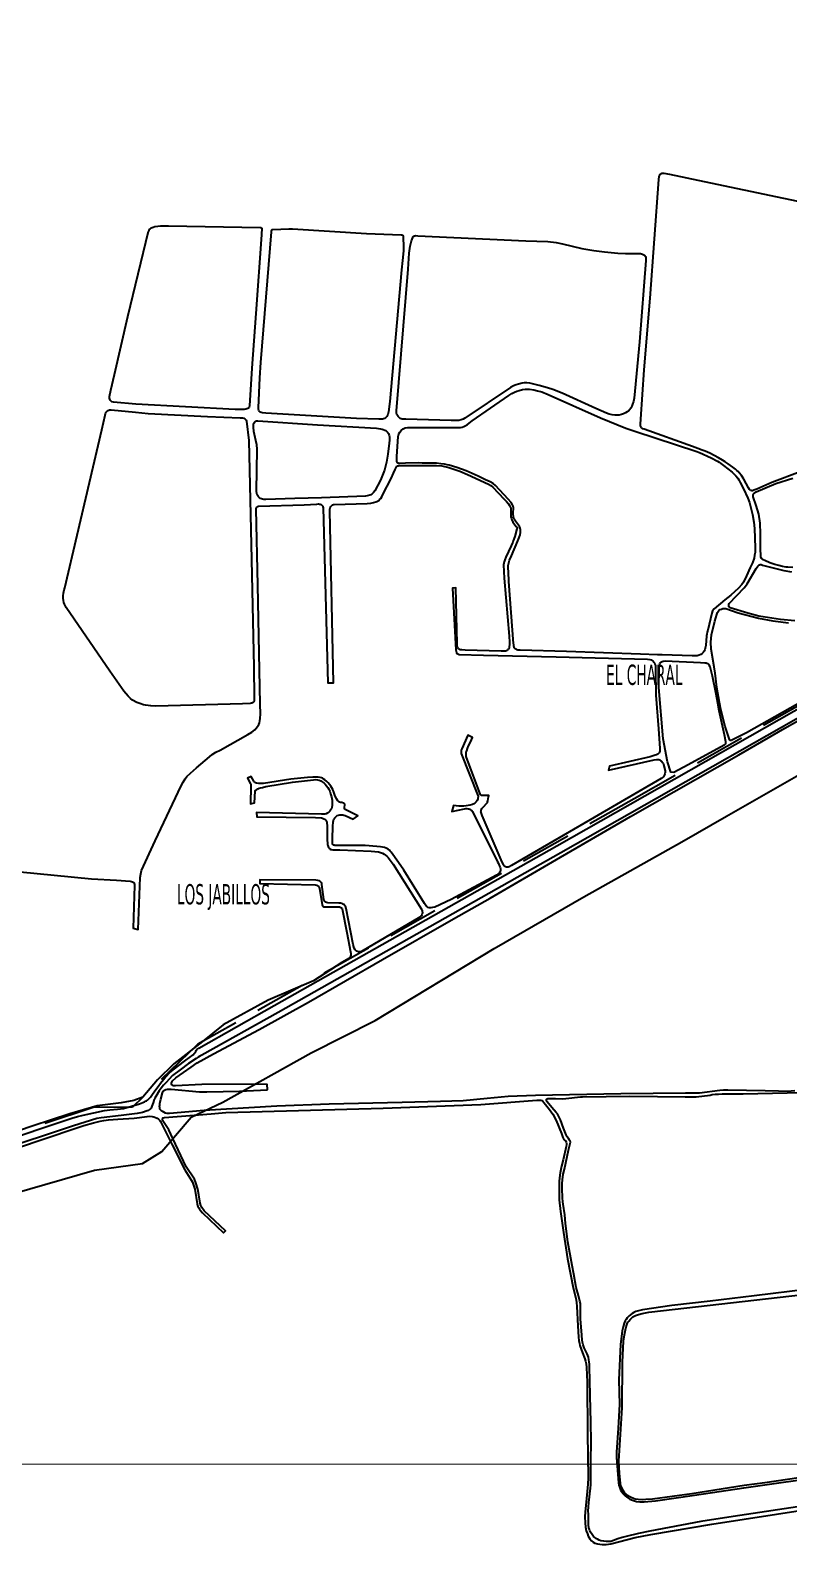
# Model space of a CAD drawing. Header units: metres. Extents: x 2 to 659295185, y -28 to 1124222152.
# Drawn here: x 657642 to 658389, y 1126739 to 1128241 of the extents above; entities that cross this region are included whole.
import ezdxf

# ---------------------------------------------------------------- set-up
doc = ezdxf.new("R2010")
doc.units = ezdxf.units.M
doc.header["$MEASUREMENT"] = 0
doc.linetypes.add('HIDDEN', pattern=[0.375, 0.25, -0.125])
for name, color, linetype in [('CERCA', 7, 'CONTINUOUS'), ('División Parroquial', 130, 'CONTINUOUS'), ('MANZANA', 30, 'CONTINUOUS')]:
    doc.layers.add(name, color=color, linetype=linetype)
doc.layers.add('Limite Municipio', color=1, linetype='HIDDEN', lineweight=30)
doc.styles.get("Standard").update_dxf_attribs({"font": 'tahoma.ttf'})

msp = doc.modelspace()

# ---------------------------------------------------------------- linework, layer by layer
at = {"layer": 'CERCA', "lineweight": 0}
msp.add_line((653807.4947, 1126830.69), (662151.2419, 1126827.7709), dxfattribs=at)
at = {"layer": 'División Parroquial', "color": 1, "flags": 128}
msp.add_lwpolyline([(657592.3486, 1127086.0256), (657705.2259, 1127118.5989), (657752.5488, 1127125.1776), (657771.7122, 1127137.1551), (657800.449, 1127171.0183), (657831.61, 1127185.6253), (657918.7933, 1127234.3854), (657981.6844, 1127266.0989), (658098.9238, 1127337.0945), (658187.3275, 1127387.9741), (658283.8286, 1127441.9831), (658327.6553, 1127467.3779), (658403.55, 1127510.8691)], dxfattribs=at)
at = {"layer": 'Limite Municipio', "color": 4, "linetype": 'HIDDEN', "lineweight": -3, "ltscale": 200}
msp.add_lwpolyline([(658407.7813, 1127581.3741), (658236.7543, 1127484.3038), (657806.8984, 1127242.743), (657742.5891, 1127180.7556), (657703.9573, 1127180.4457), (657311.8451, 1127050.5612), (657241.4314, 1127035.8251), (657073.0925, 1127008.8148), (656839.4894, 1127007.1559), (656468.4247, 1127024.7674), (656243.9162, 1127028.7874)], dxfattribs=at)
at = {"layer": 'MANZANA', "linetype": 'Continuous', "lineweight": -2}
for p, q in [((658261.1043, 1128094.4096), (658261.5331, 1128097.509)), ((658261.5331, 1128097.509), (658261.7474, 1128098.2789)), ((658261.7474, 1128098.2789), (658261.9618, 1128098.9487)), ((658261.9618, 1128098.9487), (658262.3989, 1128099.7186)), ((658262.3989, 1128099.7186), (658262.9431, 1128100.1685)), ((658262.9431, 1128100.1685), (658263.3801, 1128100.4984)), ((658263.3801, 1128100.4984), (658264.147, 1128100.7284)), ((658264.147, 1128100.7284), (658264.9139, 1128100.8383)), ((658264.9139, 1128100.8383), (658265.8951, 1128100.7384)), ((658265.8951, 1128100.7384), (658271.494, 1128099.6486)), ((658271.494, 1128099.6486), (658305.5988, 1128092.4001)), ((658252.4214, 1127977.6834), (658261.1043, 1128094.4096)), ((658305.5988, 1128092.4001), (658492.0291, 1128053.6379)), ((658246.4926, 1127906.9878), (658252.4214, 1127977.6834)), ((658243.318, 1127858.3077), (658246.4926, 1127906.9878)), ((658242.8974, 1127853.7686), (658243.318, 1127858.1977)), ((658243.318, 1127858.1977), (658243.318, 1127858.3077)), ((658242.9057, 1127852.7788), (658242.8974, 1127853.7686)), ((658243.0129, 1127851.779), (658242.9057, 1127852.7788)), ((658243.2355, 1127851.1192), (658243.0129, 1127851.779)), ((658243.6808, 1127850.4593), (658243.2355, 1127851.1192)), ((658243.9034, 1127850.1294), (658243.6808, 1127850.4593)), ((658244.4477, 1127849.5795), (658243.9034, 1127850.1294)), ((658245.33, 1127849.0296), (658244.4477, 1127849.5795)), ((658246.6493, 1127848.4797), (658245.33, 1127849.0296)), ((658294.2773, 1127831.4432), (658246.6493, 1127848.4797)), ((658299.6536, 1127829.5836), (658294.2773, 1127831.4432)), ((658303.8177, 1127827.9439), (658299.6536, 1127829.5836)), ((658306.5636, 1127826.9541), (658303.8177, 1127827.9439)), ((658308.9796, 1127825.9743), (658306.5636, 1127826.9541)), ((658311.173, 1127824.9845), (658308.9796, 1127825.9743)), ((658315.5681, 1127822.685), (658311.173, 1127824.9845)), ((658319.8477, 1127820.2754), (658315.5681, 1127822.685)), ((658323.9129, 1127818.0759), (658319.8477, 1127820.2754)), ((658326.5515, 1127816.4262), (658323.9129, 1127818.0759)), ((658329.52, 1127814.3467), (658326.5515, 1127816.4262)), ((658333.9151, 1127811.1573), (658329.52, 1127814.3467)), ((658336.5537, 1127809.1777), (658333.9151, 1127811.1573)), ((658337.8731, 1127807.9679), (658336.5537, 1127809.1777)), ((658339.0852, 1127806.7582), (658337.8731, 1127807.9679)), ((658340.1902, 1127805.4285), (658339.0852, 1127806.7582)), ((658342.499, 1127803.009), (658340.1902, 1127805.4285)), ((658344.8161, 1127799.4797), (658342.499, 1127803.009)), ((658349.3431, 1127790.8714), (658344.8161, 1127799.4797)), ((658372.4397, 1127796.0604), (658357.6796, 1127789.4717)), ((658400.2199, 1127806.4783), (658372.4397, 1127796.0604)), ((658350.448, 1127789.1118), (658349.3431, 1127790.8714)), ((658351.0005, 1127788.5619), (658350.448, 1127789.1118)), ((658351.3303, 1127788.232), (658351.0005, 1127788.5619)), ((658351.99, 1127788.012), (658351.3303, 1127788.232)), ((658352.5342, 1127787.902), (658351.99, 1127788.012)), ((658353.1939, 1127787.902), (658352.5342, 1127787.902)), ((658354.7276, 1127788.3519), (658353.1939, 1127787.902)), ((658357.6796, 1127789.4717), (658354.7276, 1127788.3519))]:
    msp.add_line(p, q, dxfattribs=at)
at = {"layer": 'MANZANA', "lineweight": -2}
for p, q in [((657748.221, 1128001.6485), (657758.553, 1128043.5)), ((657758.553, 1128043.5), (657758.9901, 1128044.4998)), ((657758.9901, 1128044.4998), (657759.3117, 1128045.1697)), ((657759.3117, 1128045.1697), (657759.8559, 1128045.8295)), ((657759.8559, 1128045.8295), (657760.5156, 1128046.3894)), ((657760.5156, 1128046.3894), (657761.167, 1128046.8293)), ((657761.167, 1128046.8293), (657762.1482, 1128047.3892)), ((657762.1482, 1128047.3892), (657763.0223, 1128047.7291)), ((657763.0223, 1128047.7291), (657764.556, 1128048.0691)), ((657764.556, 1128048.0691), (657767.5163, 1128048.519)), ((657767.5163, 1128048.519), (657770.1385, 1128048.8589)), ((657770.1385, 1128048.8589), (657772.4473, 1128048.8689)), ((657772.4473, 1128048.8689), (657778.0297, 1128048.7889)), ((657778.0297, 1128048.7889), (657868.5361, 1128047.3092)), ((657869.773, 1128040.0207), (657864.1988, 1127962.6865)), ((657868.5361, 1128047.3092), (657868.9731, 1128047.3092)), ((657868.9731, 1128047.3092), (657869.303, 1128047.1993)), ((657869.303, 1128047.1993), (657869.5256, 1128047.0893)), ((657869.5256, 1128047.0893), (657869.6328, 1128046.9793)), ((657869.6328, 1128046.9793), (657869.8555, 1128046.8793)), ((657870.1853, 1128045.7695), (657869.773, 1128041.0105)), ((657869.773, 1128041.0105), (657869.773, 1128040.0207)), ((657869.8555, 1128046.8793), (657869.9626, 1128046.5394)), ((657869.9626, 1128046.5394), (657870.0781, 1128046.3194)), ((657870.0781, 1128046.3194), (657870.1853, 1128045.7695)), ((657738.2188, 1127959.4671), (657748.221, 1128001.6485)), ((657725.1079, 1127902.4487), (657738.2188, 1127959.4671)), ((657864.1988, 1127962.6865), (657860.1666, 1127908.8074)), ((657721.3396, 1127887.0618), (657725.1079, 1127902.4487)), ((657860.1666, 1127908.8074), (657858.0309, 1127871.415)), ((657860.1666, 1127908.8074), (657860.1666, 1127908.8074)), ((657720.1604, 1127880.6432), (657721.3396, 1127887.0618)), ((657720.1686, 1127879.0935), (657720.1604, 1127880.6432)), ((657720.3913, 1127877.9837), (657720.1686, 1127879.0935)), ((657720.8366, 1127876.9939), (657720.3913, 1127877.9837)), ((657721.6117, 1127876.1141), (657720.8366, 1127876.9939)), ((657722.4857, 1127875.5642), (657721.6117, 1127876.1141)), ((657723.9123, 1127875.2343), (657722.4857, 1127875.5642)), ((657746.0523, 1127873.1247), (657723.9123, 1127875.2343)), ((657843.8068, 1127867.9157), (657746.0523, 1127873.1247)), ((657856.8435, 1127869.1955), (657856.1838, 1127868.8556)), ((657857.2723, 1127869.7454), (657856.8435, 1127869.1955)), ((657857.7093, 1127870.3053), (657857.2723, 1127869.7454)), ((657858.0309, 1127871.415), (657857.7093, 1127870.3053)), ((657852.5722, 1127867.9557), (657843.8068, 1127867.9157)), ((657854.4357, 1127868.1857), (657852.5722, 1127867.9557)), ((657855.417, 1127868.5256), (657854.4357, 1127868.1857)), ((657856.1838, 1127868.8556), (657855.417, 1127868.5256)), ((658160.6122, 1127438.1032), (658432.1891, 1127592.4918)), ((658436.1635, 1127585.6532), (658164.4712, 1127431.1546)), ((658385.2455, 1127553.9097), (658456.3906, 1127594.8113)), ((658340.0005, 1127527.9349), (658385.2455, 1127553.9097)), ((658233.2333, 1127466.9574), (658340.0005, 1127527.9349)), ((658160.3401, 1127424.606), (658233.2333, 1127466.9574)), ((657882.1418, 1127280.8053), (658160.4967, 1127437.9933)), ((658160.4967, 1127437.9933), (658160.6122, 1127438.1032)), ((658164.4712, 1127431.1546), (657886.1163, 1127273.8567)), ((658094.9917, 1127386.4937), (658160.3401, 1127424.606)), ((658058.8172, 1127366.0879), (658094.9917, 1127386.4937)), ((657989.0904, 1127326.186), (658058.8172, 1127366.0879)), ((657916.0899, 1127284.1646), (657989.0904, 1127326.186)), ((657867.3405, 1127257.1801), (657916.0899, 1127284.1646)), ((657808.0446, 1127238.8838), (657882.1418, 1127280.8053)), ((657886.1163, 1127273.8567), (657810.9224, 1127231.8252)), ((657822.6397, 1127233.3149), (657867.3405, 1127257.1801)), ((657806.1893, 1127237.4441), (657807.0551, 1127238.2239)), ((657807.0551, 1127238.2239), (657808.0446, 1127238.8838)), ((657786.9765, 1127220.6575), (657795.2718, 1127226.9962)), ((657797.8115, 1127223.7969), (657789.5079, 1127217.5681)), ((657795.2718, 1127226.9962), (657795.3872, 1127226.9962)), ((657795.3872, 1127226.9962), (657802.4869, 1127232.3351)), ((657795.3872, 1127226.9962), (657795.3872, 1127226.9962)), ((657805.241, 1127228.6959), (657797.8115, 1127223.7969)), ((657800.343, 1127220.2676), (657806.4614, 1127224.3867)), ((657802.4869, 1127232.3351), (657803.4682, 1127233.4449)), ((657803.4682, 1127233.4449), (657804.1196, 1127234.1148)), ((657804.1196, 1127234.1148), (657804.9854, 1127235.6644)), ((657804.9854, 1127235.6644), (657805.4224, 1127236.5543)), ((657807.3107, 1127230.0356), (657805.241, 1127228.6959)), ((657805.4224, 1127236.5543), (657806.1893, 1127237.4441)), ((657806.4614, 1127224.3867), (657822.6397, 1127233.3149)), ((657809.0671, 1127230.9254), (657807.3107, 1127230.0356)), ((657810.9224, 1127231.8252), (657809.0671, 1127230.9254)), ((657773.1152, 1127207.9801), (657775.6219, 1127210.8695)), ((657775.6219, 1127210.8695), (657775.7374, 1127210.9795)), ((657775.7374, 1127210.9795), (657779.4398, 1127214.8687)), ((657775.7374, 1127210.9795), (657775.7374, 1127210.9795)), ((657778.8131, 1127208.34), (657775.7621, 1127205.1207)), ((657782.1939, 1127212.0093), (657778.8131, 1127208.34)), ((657779.4398, 1127214.8687), (657786.9765, 1127220.6575)), ((657789.5079, 1127217.5681), (657782.1939, 1127212.0093)), ((657782.2186, 1127206.5904), (657785.4922, 1127209.4798)), ((657785.4922, 1127209.4798), (657800.343, 1127220.2676)), ((657760.4908, 1127190.5636), (657762.5523, 1127193.453)), ((657762.5523, 1127193.453), (657765.7104, 1127198.1121)), ((657765.7104, 1127198.1121), (657768.0028, 1127201.2115)), ((657769.116, 1127196.6824), (657765.7434, 1127191.1435)), ((657768.0028, 1127201.2115), (657770.3941, 1127204.4308)), ((657771.0785, 1127199.3518), (657769.116, 1127196.6824)), ((657770.3941, 1127204.4308), (657773.1152, 1127207.9801)), ((657770.5755, 1127188.504), (657772.4061, 1127194.9327)), ((657773.2554, 1127202.2312), (657771.0785, 1127199.3518)), ((657772.4061, 1127194.9327), (657772.9503, 1127196.3724)), ((657772.9503, 1127196.3724), (657773.6017, 1127197.1523)), ((657775.7621, 1127205.1207), (657773.2554, 1127202.2312)), ((657773.6017, 1127197.1523), (657774.2614, 1127197.5922)), ((657774.2614, 1127197.5922), (657775.6797, 1127198.2621)), ((657775.6797, 1127198.2621), (657777.3288, 1127198.382)), ((657777.3288, 1127198.382), (657780.9405, 1127198.512)), ((657780.9405, 1127198.512), (657808.6713, 1127195.7526)), ((657781.1302, 1127204.3708), (657781.46, 1127205.4806)), ((657781.1384, 1127203.7109), (657781.1302, 1127204.3708)), ((657781.4682, 1127202.6012), (657781.1384, 1127203.7109)), ((657781.46, 1127205.4806), (657782.2186, 1127206.5904)), ((657782.1279, 1127202.0513), (657781.4682, 1127202.6012)), ((657783.0102, 1127201.7213), (657782.1279, 1127202.0513)), ((657785.0882, 1127201.7313), (657783.0102, 1127201.7213)), ((657811.0461, 1127203.1811), (657785.0882, 1127201.7313)), ((657808.6713, 1127195.7526), (657815.7957, 1127195.6726)), ((657875.3637, 1127203.351), (657811.0461, 1127203.1811)), ((657815.7957, 1127195.6726), (657848.1112, 1127196.3724)), ((657848.1112, 1127196.3724), (657875.6111, 1127197.8221)), ((657875.6111, 1127197.8221), (657875.3637, 1127203.351)), ((658223.8248, 1127193.733), (658139.4616, 1127192.1433)), ((658287.2601, 1127194.3528), (658223.8248, 1127193.733)), ((658295.6956, 1127194.5028), (658287.2601, 1127194.3528)), ((658301.1708, 1127194.6328), (658295.6956, 1127194.5028)), ((658321.3237, 1127197.2623), (658301.1708, 1127194.6328)), ((658324.7127, 1127197.5022), (658321.3237, 1127197.2623)), ((658328.9841, 1127197.5222), (658324.7127, 1127197.5022)), ((658365.8018, 1127196.6924), (658328.9841, 1127197.5222)), ((658378.9539, 1127196.5324), (658365.8018, 1127196.6924)), ((658387.8264, 1127196.2325), (658378.9539, 1127196.5324)), ((658395.058, 1127196.7124), (658387.8264, 1127196.2325)), ((657720.2264, 1127177.9962), (657727.7796, 1127178.806)), ((657727.7796, 1127178.806), (657733.6918, 1127179.4959)), ((657733.6918, 1127179.4959), (657738.2848, 1127180.7356)), ((657738.2848, 1127180.7356), (657741.682, 1127181.6354)), ((657741.682, 1127181.6354), (657749.5568, 1127184.1049)), ((657749.5568, 1127184.1049), (657754.4796, 1127186.0045)), ((657754.4796, 1127186.0045), (657755.5763, 1127186.5644)), ((657755.5763, 1127186.5644), (657756.4504, 1127187.0043)), ((657756.4504, 1127187.0043), (657757.3244, 1127187.6742)), ((657757.3244, 1127187.6742), (657758.083, 1127188.2341)), ((657758.083, 1127188.2341), (657758.9571, 1127189.1239)), ((657759.559, 1127178.2861), (657758.3551, 1127177.5063)), ((657758.9571, 1127189.1239), (657759.8312, 1127189.8938)), ((657760.3177, 1127178.946), (657759.559, 1127178.2861)), ((657759.8312, 1127189.8938), (657760.4908, 1127190.5636)), ((657760.9773, 1127179.7258), (657760.3177, 1127178.946)), ((657761.5133, 1127180.7256), (657760.9773, 1127179.7258)), ((657761.8431, 1127181.7254), (657761.5133, 1127180.7256)), ((657762.9233, 1127184.8248), (657761.8431, 1127181.7254)), ((657763.7892, 1127187.1543), (657762.9233, 1127184.8248)), ((657764.2179, 1127188.3741), (657763.7892, 1127187.1543)), ((657764.7622, 1127189.4738), (657764.2179, 1127188.3741)), ((657765.7434, 1127191.1435), (657764.7622, 1127189.4738)), ((657769.4046, 1127181.4255), (657769.5035, 1127182.4153)), ((657769.52, 1127180.0958), (657769.4046, 1127181.4255)), ((657769.5035, 1127182.4153), (657769.7179, 1127184.4149)), ((657769.7427, 1127178.776), (657769.52, 1127180.0958)), ((657769.7179, 1127184.4149), (657770.5755, 1127188.504)), ((657770.4023, 1127177.9962), (657769.7427, 1127178.776)), ((657884.9948, 1127181.6054), (657813.1405, 1127177.3063)), ((657936.4819, 1127183.715), (657884.9948, 1127181.6054)), ((658008.3444, 1127185.2547), (657936.4819, 1127183.715)), ((658046.1434, 1127186.1945), (658008.3444, 1127185.2547)), ((658068.267, 1127187.0643), (658046.1434, 1127186.1945)), ((658091.9243, 1127189.2739), (658068.267, 1127187.0643)), ((658112.7368, 1127191.1335), (658091.9243, 1127189.2739)), ((658139.4616, 1127192.1433), (658112.7368, 1127191.1335)), ((657650.516, 1127159), (657682.8974, 1127169.7579)), ((657682.8974, 1127169.7579), (657688.5871, 1127171.6675)), ((657707.4453, 1127169.5379), (657684.4641, 1127162.4693)), ((657688.5871, 1127171.6675), (657693.9469, 1127172.9072)), ((657693.9469, 1127172.9072), (657714.9655, 1127177.4263)), ((657711.931, 1127170.3277), (657707.4453, 1127169.5379)), ((657731.6386, 1127172.5173), (657711.931, 1127170.3277)), ((657714.9655, 1127177.4263), (657720.2264, 1127177.9962)), ((657747.2975, 1127174.5769), (657731.6386, 1127172.5173)), ((657752.4429, 1127175.4867), (657747.2975, 1127174.5769)), ((657757.0441, 1127176.9464), (657752.4429, 1127175.4867)), ((657758.3551, 1127177.5063), (657757.0441, 1127176.9464)), ((657771.062, 1127177.3363), (657770.4023, 1127177.9962)), ((657771.9443, 1127176.6764), (657771.062, 1127177.3363)), ((657773.7007, 1127175.6966), (657771.9443, 1127176.6764)), ((657775.2344, 1127174.9268), (657773.7007, 1127175.6966)), ((657776.8836, 1127174.5969), (657775.2344, 1127174.9268)), ((657779.1841, 1127174.6069), (657776.8836, 1127174.5969)), ((657813.1405, 1127177.3063), (657779.1841, 1127174.6069)), ((657483.5706, 1127102.4016), (657650.516, 1127159)), ((657684.4641, 1127162.4693), (657594.3206, 1127132.2055))]:
    msp.add_line(p, q, dxfattribs=at)
for points in [[(657896.5885, 1128045.8895), (657900.3156, 1128046.0195), (657973.1924, 1128041.3604), (658007.3796, 1128040.0807), (658008.0393, 1128039.9707), (658008.3691, 1128039.8607), (658008.699, 1128039.7508), (658008.9216, 1128039.5308), (658009.0288, 1128039.2009), (658009.2514, 1128038.761), (658009.2514, 1128038.3211), (658009.6308, 1128027.4833), (658009.5401, 1128024.1639), (658008.5918, 1128014.7559), (658007.6518, 1128005.4578), (657996.1735, 1127875.7841), (657994.6893, 1127865.6062), (657994.1451, 1127863.1667), (657993.6091, 1127861.727), (657993.1721, 1127860.9572), (657992.5206, 1127860.2873), (657991.7538, 1127859.6174), (657990.8797, 1127859.0576), (657989.783, 1127858.6176), (657989.0161, 1127858.4977), (657985.4045, 1127858.3777), (657963.1572, 1127859.1575), (657874.168, 1127864.4065), (657870.7707, 1127864.8264), (657869.3442, 1127865.0463), (657868.4701, 1127865.3763), (657868.0331, 1127865.7062), (657867.4806, 1127866.476), (657867.1508, 1127867.1359), (657866.9282, 1127868.1357), (657866.6973, 1127869.4554), (657867.9919, 1127899.1094), (657869.237, 1127914.1563), (657879.5113, 1128042.9401), (657879.7257, 1128044.0399), (657879.9401, 1128044.4898), (657880.0473, 1128044.8197), (657880.3771, 1128045.1497), (657880.707, 1128045.2596), (657881.0368, 1128045.3796), (657896.5885, 1128045.8895)], [(658241.6029, 1128021.6545), (658242.9139, 1128021.6645), (658244.0106, 1128021.4445), (658245.1073, 1128021.0046), (658246.204, 1128020.4647), (658246.8637, 1128020.0248), (658247.4162, 1128019.5849), (658247.8614, 1128018.805), (658248.1913, 1128017.9252), (658248.3067, 1128017.0454), (658248.315, 1128015.6057), (658248.2078, 1128014.8258), (658242.2048, 1127934.6222), (658236.7625, 1127879.1835), (658236.0039, 1127875.9741), (658235.2536, 1127873.3146), (658234.4949, 1127871.2051), (658233.5137, 1127869.3255), (658232.5324, 1127867.8858), (658231.2296, 1127866.436), (658230.0257, 1127865.5462), (658228.1704, 1127864.5464), (658226.3068, 1127863.6566), (658224.2289, 1127862.9768), (658221.9365, 1127862.4169), (658220.6172, 1127862.2969), (658217.8796, 1127862.2869), (658215.1419, 1127862.6068), (658212.1817, 1127863.3667), (658209.6502, 1127864.2365), (658198.8976, 1127869.0555), (658165.9637, 1127883.9525), (658156.8521, 1127887.5617), (658151.3603, 1127889.4214), (658143.2464, 1127891.7009), (658138.0928, 1127892.9007), (658134.0358, 1127893.7605), (658131.1828, 1127894.0804), (658128.4451, 1127894.0704), (658126.4744, 1127893.8405), (658122.9699, 1127893.0506), (658120.4549, 1127892.2708), (658117.8327, 1127891.151), (658115.0951, 1127889.4814), (658070.0893, 1127859.4175), (658068.234, 1127858.4077), (658066.2632, 1127857.7378), (658063.9626, 1127857.2879), (658061.6703, 1127857.058), (658056.4094, 1127857.028), (658012.0303, 1127858.3777), (658009.7297, 1127858.4777), (658008.3032, 1127858.5876), (658007.2065, 1127858.8076), (658006.3242, 1127859.2375), (658005.3347, 1127860.0074), (658004.238, 1127860.9972), (658003.5783, 1127861.887), (658003.0258, 1127862.9868), (658002.6878, 1127864.3165), (658002.5723, 1127866.636), (658014.3309, 1128006.1576), (658015.2462, 1128021.9744), (658016.2027, 1128028.833), (658017.5962, 1128034.0419), (658018.6847, 1128037.2513), (658018.8991, 1128037.9211), (658019.2207, 1128038.2511), (658019.6577, 1128038.691), (658020.0947, 1128038.9209), (658020.7544, 1128039.1409), (658021.4141, 1128039.2509), (658023.7147, 1128039.1509), (658130.2262, 1128033.9919), (658151.8139, 1128033.532), (658159.8206, 1128032.4623), (658166.2853, 1128031.1625), (658185.3744, 1128026.4935), (658197.2155, 1128024.5539), (658207.7372, 1128023.1641), (658220.5595, 1128022.0044), (658228.2363, 1128021.5945), (658236.8862, 1128021.7444)], [(658351.0664, 1127773.7349), (658353.4083, 1127764.6768), (658354.6451, 1127757.0583), (658355.3295, 1127750.7496), (658356.0717, 1127731.6235), (658355.9892, 1127727.1944), (658355.4532, 1127724.315), (658354.9172, 1127721.4456), (658353.2928, 1127717.0065), (658351.1242, 1127712.4674), (658347.5455, 1127704.0391), (658344.3955, 1127697.8404), (658342.8701, 1127695.6208), (658339.5965, 1127692.0615), (658331.9608, 1127685.063), (658326.1722, 1127680.5039), (658315.4774, 1127671.4957), (658313.9519, 1127669.6061), (658313.3005, 1127667.1766), (658309.2188, 1127650.45), (658308.6745, 1127648.5704), (658308.353, 1127646.6908), (658308.1468, 1127644.9211), (658307.3057, 1127635.623), (658306.8852, 1127632.9636), (658306.2338, 1127631.3039), (658305.5824, 1127629.9742), (658304.7083, 1127628.6445), (658303.6198, 1127627.5347), (658302.5314, 1127626.7548), (658300.7833, 1127625.865), (658298.9197, 1127625.4151), (658293.8815, 1127625.2751), (658264.2954, 1127626.2549), (658259.9086, 1127626.4549), (658243.0376, 1127626.9348), (658170.0537, 1127629.4843), (658124.3634, 1127630.824), (658123.2667, 1127630.934), (658122.2772, 1127631.034), (658121.2877, 1127631.2539), (658120.8507, 1127631.4739), (658120.2982, 1127631.8038), (658119.5314, 1127632.2437), (658119.0943, 1127632.7936), (658118.7645, 1127633.3435), (658118.5419, 1127634.1133), (658118.3192, 1127634.6732), (658118.2038, 1127635.993), (658117.9729, 1127637.5426), (658113.3223, 1127698.4602), (658113.0584, 1127707.9783), (658112.8275, 1127711.5076), (658112.811, 1127714.387), (658112.9182, 1127715.7167), (658113.347, 1127717.0465), (658114.1056, 1127719.486), (658115.8372, 1127723.9151), (658122.236, 1127738.6521), (658123.5389, 1127741.8614), (658124.4047, 1127744.4109), (658124.9406, 1127746.7404), (658124.9324, 1127747.9502), (658124.9242, 1127749.4999), (658124.5943, 1127751.0495), (658124.149, 1127752.0393), (658123.7038, 1127752.8192), (658119.9602, 1127757.9981), (658118.6326, 1127760.0877), (658118.1873, 1127761.0875), (658117.9647, 1127761.9673), (658117.8575, 1127762.8571), (658117.6266, 1127764.1769), (658117.7338, 1127765.7265), (658117.8162, 1127771.2554), (658117.4864, 1127772.5852), (658116.8185, 1127774.1248), (658115.4909, 1127776.3344), (658112.6296, 1127779.6437), (658100.0794, 1127793.191), (658097.7706, 1127795.1706), (658094.9175, 1127796.7002), (658090.5225, 1127798.7898), (658083.2744, 1127802.1791), (658071.4169, 1127807.4381), (658062.0908, 1127810.7174), (658054.7438, 1127813.0069), (658052.6576, 1127813.5468), (658049.92, 1127814.0867), (658046.5144, 1127814.5166), (658042.1359, 1127814.9365), (658037.7491, 1127815.1465), (658028.1097, 1127815.2065), (658023.9455, 1127815.2965), (658011.4531, 1127815.0265), (658005.648, 1127814.7766), (658004.8812, 1127814.8865), (658004.4441, 1127814.9965), (658004.1143, 1127815.1065), (658003.6773, 1127815.5464), (658003.3392, 1127815.9863), (658003.1248, 1127816.4262), (658002.9021, 1127817.0861), (658002.8939, 1127817.8659), (658002.9929, 1127821.5152), (658004.4359, 1127841.2012), (658004.9719, 1127843.8606), (658005.9531, 1127845.7503), (658007.256, 1127847.4099), (658009.3339, 1127848.9696), (658011.4119, 1127849.8594), (658013.8196, 1127850.2094), (658059.7243, 1127850.0794), (658063.5586, 1127850.0994), (658065.8592, 1127850.2193), (658067.3929, 1127850.6693), (658068.9266, 1127851.2291), (658070.4521, 1127852.009), (658072.6373, 1127853.3387), (658077.3374, 1127856.678), (658113.38, 1127881.613), (658116.332, 1127883.6225), (658118.847, 1127885.0723), (658121.3619, 1127886.0821), (658123.6543, 1127886.7519), (658126.8289, 1127887.5418), (658129.6738, 1127887.9917), (658133.6235, 1127887.9017), (658138.1175, 1127887.3718), (658141.622, 1127886.502), (658145.7944, 1127885.4122), (658152.1602, 1127882.7827), (658203.7544, 1127859.6774), (658228.5662, 1127849.6195), (658238.3292, 1127846.3401), (658297.6911, 1127826.8041), (658300.9812, 1127825.4944), (658312.6243, 1127820.2355), (658318.7675, 1127817.0561), (658320.5321, 1127815.9663), (658322.0658, 1127814.8665), (658324.7045, 1127812.8869), (658333.173, 1127806.1783), (658337.0238, 1127802.649), (658339.0028, 1127800.3395), (658339.8851, 1127798.7898), (658341.2127, 1127796.1504), (658344.4203, 1127789.8516), (658348.7329, 1127780.6935), (658350.3985, 1127776.5044)], [(657855.0294, 1127856.5781), (657857.3135, 1127837.342), (657859.8038, 1127720.3358), (657862.36, 1127614.2874), (657862.4919, 1127584.4235), (657862.5002, 1127581.4341), (657862.4012, 1127580.7742), (657862.2858, 1127580.3343), (657862.0714, 1127579.8844), (657861.7415, 1127579.5544), (657861.42, 1127579.2245), (657860.9829, 1127578.9946), (657860.6531, 1127578.7746), (657860.1089, 1127578.6646), (657859.342, 1127578.5446), (657858.7895, 1127578.4347), (657851.0137, 1127578.0647), (657765.5703, 1127575.5853), (657760.631, 1127576.0052), (657755.4773, 1127576.755), (657753.5066, 1127577.1949), (657749.9939, 1127578.3947), (657746.9264, 1127579.4845), (657742.6386, 1127581.784), (657740.775, 1127583.2137), (657738.3507, 1127585.6432), (657734.1618, 1127590.6022), (657720.2758, 1127610.1082), (657677.2655, 1127673.0754), (657675.8225, 1127676.0548), (657675.1628, 1127677.8244), (657674.8247, 1127679.6941), (657674.4867, 1127682.1336), (657674.4702, 1127684.3431), (657674.7918, 1127687.1125), (657675.4349, 1127690.2119), (657675.9709, 1127692.3115), (657712.533, 1127847.9798), (657715.6417, 1127862.4769), (657716.1859, 1127864.1465), (657716.8373, 1127865.3663), (657717.7114, 1127866.2461), (657718.7998, 1127866.916), (657720.1109, 1127867.4758), (657721.5375, 1127867.5958), (657745.6483, 1127865.2663), (657758.2562, 1127864.1065), (657816.5543, 1127861.1571), (657848.7708, 1127859.7574), (657850.0902, 1127859.7574), (657851.1869, 1127859.6574), (657852.3908, 1127859.3275), (657853.3803, 1127858.7776), (657854.0399, 1127858.2277), (657854.6996, 1127857.4579)], [(657994.211, 1127824.1247), (657992.8257, 1127816.1563), (657990.888, 1127808.1879), (657986.8805, 1127798.3199), (657981.2238, 1127787.7921), (657980.1354, 1127786.2424), (657979.1541, 1127785.2426), (657978.2883, 1127784.4627), (657977.5214, 1127784.0128), (657976.4247, 1127783.5729), (657975.2209, 1127783.123), (657973.8026, 1127782.8931), (657972.2688, 1127782.6631), (657928.8875, 1127780.8135), (657902.4843, 1127780.3636), (657873.8959, 1127779.4638), (657872.1396, 1127779.4538), (657870.713, 1127779.6637), (657869.6163, 1127779.9936), (657868.7423, 1127780.3236), (657867.6373, 1127780.9834), (657866.7633, 1127781.8633), (657865.9882, 1127782.963), (657865.5429, 1127783.8529), (657865.213, 1127785.0626), (657864.9822, 1127787.4921), (657865.4522, 1127828.9737), (657865.1058, 1127833.0628), (657864.2153, 1127837.372), (657862.3105, 1127846.2102), (657861.8487, 1127850.6393), (657861.8487, 1127852.179), (657861.9477, 1127853.5087), (657862.3847, 1127854.7284), (657863.1433, 1127855.8382), (657863.9102, 1127856.5081), (657864.7843, 1127856.838), (657865.9882, 1127856.848), (657924.8387, 1127852.7988), (657983.1451, 1127849.5195), (657986.8722, 1127848.9796), (657988.6286, 1127848.6597), (657989.7253, 1127848.3297), (657991.259, 1127847.6699), (657992.2485, 1127847.12), (657993.238, 1127846.3501), (657993.8977, 1127845.4703), (657994.6728, 1127844.2606), (657995.3407, 1127842.271), (657995.6705, 1127840.9412), (657995.6788, 1127839.1716), (657995.687, 1127837.7419), (657995.4809, 1127834.7525)], [(658325.3889, 1127537.273), (658290.0884, 1127517.867), (658275.988, 1127510.3985), (658272.8051, 1127510.7085), (658269.6964, 1127520.9864), (658265.4251, 1127543.6418), (658261.1455, 1127594.1615), (658261.2857, 1127612.8577), (658261.3846, 1127614.6273), (658261.7062, 1127615.957), (658262.0361, 1127617.2868), (658262.4648, 1127618.2766), (658263.0091, 1127619.0564), (658264.213, 1127619.8362), (658265.4168, 1127620.1762), (658267.2804, 1127620.2962), (658302.1273, 1127618.7865), (658306.5141, 1127618.3665), (658307.718, 1127618.2566), (658309.0291, 1127617.7167), (658309.9114, 1127617.0568), (658310.4639, 1127616.5069), (658311.239, 1127614.9572), (658313.688, 1127605.4592), (658317.1678, 1127588.0027), (658318.8499, 1127578.9346), (658320.3094, 1127571.3161), (658325.3394, 1127547.8909), (658326.7989, 1127540.8123), (658326.9061, 1127540.1525), (658326.9144, 1127539.4926), (658326.7, 1127538.8227), (658326.4773, 1127538.2728), (658326.1557, 1127537.8229)]]:
    msp.add_lwpolyline(points, close=True, dxfattribs=at)
for points in [[(657611.8018, 1127414.528), (657702.2257, 1127405.5299), (657726.889, 1127404.2001), (657740.4782, 1127403.3803), (657741.5749, 1127403.1603), (657742.7787, 1127402.8404), (657743.4384, 1127402.4005), (657743.8754, 1127402.0706), (657744.2053, 1127401.5207), (657744.4279, 1127400.9608), (657744.5434, 1127400.191), (657744.5516, 1127399.0812), (657744.0898, 1127378.1754), (657743.3147, 1127357.1597), (657748.3529, 1127355.86), (657750.3237, 1127406.9596), (657750.8514, 1127410.6188), (657751.4946, 1127413.8282), (657765.1745, 1127442.9722), (657790.6789, 1127497.2812), (657792.5259, 1127500.9404), (657794.4802, 1127504.0498), (657796.3355, 1127506.3793), (657799.7163, 1127509.7087), (657805.7193, 1127515.0476), (657818.3766, 1127525.9354), (657821.2132, 1127528.0549), (657824.8249, 1127530.3944), (657828.9808, 1127532.404), (657856.4065, 1127547.7909), (657860.1254, 1127550.1304), (657863.1763, 1127552.5699), (657865.7985, 1127555.6793), (657867.1013, 1127557.6789), (657867.6456, 1127559.3386), (657868.0744, 1127561.3282), (657868.5031, 1127563.4377), (657868.8082, 1127568.3067), (657868.5444, 1127577.5948), (657866.2685, 1127694.931), (657864.4049, 1127769.6857), (657864.5121, 1127770.5756), (657864.7265, 1127771.2354), (657865.0564, 1127771.7953), (657865.378, 1127772.2352), (657865.9222, 1127772.5652), (657866.689, 1127772.7951), (657911.7196, 1127774.2148), (657924.0966, 1127774.8147), (657925.7375, 1127774.9347), (657926.727, 1127774.8347), (657927.6011, 1127774.6147), (657928.368, 1127774.2848), (657929.1348, 1127773.8449), (657929.6873, 1127773.185), (657930.0171, 1127772.6351), (657930.2398, 1127772.0853), (657930.4624, 1127771.1954), (657935.0718, 1127598.6805), (657940.5471, 1127598.6006), (657937.0508, 1127768.1261), (657937.158, 1127769.7857), (657937.4796, 1127771.0055), (657937.8012, 1127772.0053), (657938.3454, 1127772.7851), (657939.1123, 1127773.555), (657939.7637, 1127773.8949), (657940.5306, 1127774.2248), (657941.2974, 1127774.2348), (657973.7201, 1127775.2646), (657977.34, 1127775.7245), (657980.0777, 1127776.2844), (657982.2628, 1127776.8443), (657983.4667, 1127777.2942), (657984.5551, 1127777.8541), (657985.322, 1127778.414), (657986.0889, 1127779.1838), (657987.1773, 1127780.4136), (657988.1586, 1127781.8533), (657989.3542, 1127784.0728), (657997.5011, 1127799.9196), (657999.8842, 1127805.1285), (658001.4014, 1127808.8978), (658001.9456, 1127810.1175), (658002.3827, 1127810.8874), (658002.7042, 1127811.5572), (658003.1413, 1127811.9971), (658003.6855, 1127812.3371), (658004.238, 1127812.557), (658004.8894, 1127812.677), (658005.7717, 1127812.677), (658042.2513, 1127812.837), (658047.405, 1127812.417), (658054.4222, 1127810.9074), (658064.9604, 1127807.2981), (658072.6373, 1127804.0188), (658093.2848, 1127794.3707), (658095.5854, 1127793.171), (658097.6799, 1127791.3013), (658108.5726, 1127779.9537), (658111.1041, 1127777.2042), (658112.8687, 1127774.9947), (658113.9737, 1127773.235), (658114.6333, 1127772.2352), (658115.0786, 1127771.4654), (658115.1858, 1127770.9155), (658115.4084, 1127770.1456), (658115.4167, 1127769.5858), (658115.3177, 1127767.3762), (658115.2188, 1127764.7168), (658115.2188, 1127763.8369), (658115.3342, 1127763.0671), (658115.4497, 1127762.2872), (658115.895, 1127760.7476), (658116.4474, 1127759.0879), (658116.6701, 1127758.428), (658116.9999, 1127757.8681), (658117.4452, 1127757.0983), (658120.6363, 1127752.5792), (658120.9661, 1127752.1393), (658121.1888, 1127751.8094), (658121.4114, 1127751.5894), (658121.4114, 1127751.2595), (658121.4114, 1127750.8096), (658121.3042, 1127750.3697), (658119.1521, 1127742.7312), (658117.742, 1127738.6321), (658117.3132, 1127737.4123), (658115.6806, 1127733.7531), (658110.4774, 1127722.4554), (658109.389, 1127719.9059), (658108.7376, 1127718.0163), (658108.3088, 1127716.4666), (658108.0944, 1127715.0269), (658108.5974, 1127701.7596), (658113.5614, 1127644.7112), (658113.916, 1127638.7424), (658114.0396, 1127635.753), (658113.8252, 1127634.4333), (658113.6109, 1127633.3235), (658113.3965, 1127632.6536), (658113.0666, 1127632.1037), (658112.6296, 1127631.6538), (658112.2008, 1127631.1039), (658111.6483, 1127630.5441), (658110.9969, 1127630.1042), (658110.2301, 1127629.8742), (658109.1334, 1127629.7642), (658105.8515, 1127629.7442), (658070.3449, 1127630.914), (658066.9476, 1127631.1239), (658066.0736, 1127631.2339), (658065.4139, 1127631.3339), (658064.7542, 1127631.6638), (658064.2018, 1127631.9938), (658063.6575, 1127632.4337), (658063.1051, 1127632.9836), (658062.7752, 1127633.7534), (658062.5443, 1127635.1931), (658062.4289, 1127637.4027), (658061.2003, 1127692.2615), (658058.0174, 1127691.8016), (658061.2497, 1127631.3139), (658061.3652, 1127629.7742), (658061.7033, 1127628.5545), (658061.9177, 1127628.0046), (658062.3629, 1127627.4547), (658063.0226, 1127627.1248), (658063.6823, 1127626.7948), (658064.5563, 1127626.6848), (658088.4445, 1127625.905), (658160.1092, 1127624.2353), (658249.8487, 1127622.0958), (658252.1493, 1127621.7758), (658253.4686, 1127621.3359), (658254.6808, 1127620.5661), (658255.4476, 1127619.9062), (658256.1073, 1127619.1364), (658256.6598, 1127618.3665), (658257.2122, 1127617.0368), (658257.6575, 1127615.8271), (658257.8801, 1127614.1674), (658257.8884, 1127612.2878), (658258.2265, 1127586.633), (658260.6755, 1127553.4598), (658262.1845, 1127534.1137), (658262.1927, 1127532.674), (658262.0855, 1127531.3443), (658261.8711, 1127530.4644), (658261.4341, 1127529.7946), (658260.7827, 1127529.0147), (658260.0158, 1127528.5748), (658258.8119, 1127527.905), (658257.5008, 1127527.3451), (658252.5781, 1127525.7754), (658212.4126, 1127516.7472), (658211.6622, 1127512.6481), (658256.5361, 1127522.916), (658258.7295, 1127523.1459), (658260.1478, 1127523.2659), (658261.2445, 1127523.0459), (658262.0196, 1127522.716), (658262.8936, 1127522.2861), (658263.5533, 1127521.7362), (658264.1058, 1127521.1763), (658264.7654, 1127520.2965), (658265.2107, 1127519.5267), (658265.656, 1127518.1969), (658267.2144, 1127512.0182), (658267.2227, 1127510.7984), (658266.9011, 1127509.1388), (658266.5713, 1127508.029), (658266.3569, 1127507.3691), (658266.1425, 1127506.8092), (658265.5983, 1127506.0394), (658264.8314, 1127505.3695), (658263.5203, 1127504.3697), (658197.5206, 1127465.9176), (658115.9939, 1127418.7672), (658113.8088, 1127417.4274), (658112.6049, 1127417.0975), (658111.6154, 1127416.9775), (658110.9639, 1127417.0875), (658110.0816, 1127417.4174), (658109.5292, 1127417.8574), (658108.8695, 1127418.5172), (658107.9872, 1127419.837), (658106.7751, 1127422.0465), (658087.1747, 1127468.0771), (658086.0697, 1127471.0565), (658085.8471, 1127471.7264), (658085.9543, 1127472.3863), (658086.0615, 1127473.1561), (658086.2759, 1127473.9359), (658086.7047, 1127474.8258), (658087.2571, 1127475.4856), (658087.6859, 1127476.0455), (658092.2706, 1127480.9345), (658092.485, 1127481.5944), (658092.6994, 1127482.3742), (658093.4498, 1127486.4634), (658093.557, 1127487.1333), (658093.557, 1127487.5732), (658093.3343, 1127487.6831), (658093.1117, 1127487.7931), (658086.8696, 1127487.6531), (658086.3254, 1127487.6531), (658086.1027, 1127487.8731), (658085.7729, 1127487.9831), (658085.5502, 1127488.423), (658071.4663, 1127526.1853), (658071.3591, 1127527.0651), (658071.2437, 1127528.0649), (658071.3427, 1127529.2747), (658071.4499, 1127530.3845), (658071.8786, 1127531.8242), (658072.5301, 1127533.9337), (658073.6103, 1127536.7032), (658075.4573, 1127540.2424), (658077.6342, 1127545.0115), (658073.132, 1127547.091), (658066.9394, 1127533.7938), (658066.5106, 1127532.464), (658066.2962, 1127531.2443), (658066.3044, 1127530.4744), (658066.4116, 1127529.2547), (658082.8126, 1127487.7431), (658083.0353, 1127487.0833), (658083.0435, 1127486.3034), (658082.9363, 1127485.2036), (658082.8291, 1127484.3138), (658082.0705, 1127482.6542), (658081.0892, 1127481.4344), (658080.0008, 1127480.3246), (658078.9123, 1127479.4348), (658077.593, 1127478.9849), (658075.3007, 1127478.3151), (658071.3591, 1127477.5152), (658069.0586, 1127477.1753), (658066.9806, 1127477.1653), (658064.1275, 1127477.2653), (658058.9739, 1127477.7952), (658057.1433, 1127471.8164), (658069.6193, 1127474.7458), (658070.9304, 1127474.8658), (658072.0271, 1127474.8658), (658073.231, 1127474.6558), (658074.1133, 1127474.4358), (658074.8801, 1127474.2159), (658075.647, 1127473.886), (658076.4139, 1127473.3361), (658077.0735, 1127472.7862), (658077.626, 1127472.1263), (658102.2811, 1127422.2465), (658103.1634, 1127420.6968), (658104.2683, 1127418.1673), (658104.829, 1127416.7276), (658105.1589, 1127415.5078), (658105.1671, 1127414.2981), (658105.0599, 1127413.1883), (658104.6311, 1127412.1885), (658103.8643, 1127411.2987), (658102.9902, 1127410.5288), (658101.3575, 1127409.2991), (658056.4342, 1127385.214), (658040.3548, 1127377.8355), (658038.0624, 1127377.2756), (658036.5287, 1127377.0457), (658034.7723, 1127377.1556), (658033.6756, 1127377.4756), (658032.7933, 1127377.9155), (658032.2491, 1127378.4654), (658030.2619, 1127381.2248), (658009.8452, 1127414.0881), (658004.774, 1127421.5866), (657997.6083, 1127431.8445), (657996.6106, 1127432.9443), (657995.8437, 1127433.7141), (657994.4172, 1127434.8139), (657992.5454, 1127435.6937), (657990.9044, 1127436.3436), (657987.0619, 1127437.2134), (657983.442, 1127437.6433), (657971.7164, 1127438.3632), (657971.7164, 1127438.3632), (657942.9054, 1127438.4532), (657941.9159, 1127438.5631), (657941.3717, 1127438.6731), (657940.712, 1127438.8931), (657940.275, 1127439.113), (657939.9369, 1127439.5529), (657939.7225, 1127439.9929), (657939.7142, 1127440.4328), (657939.5988, 1127441.6525), (657939.5906, 1127444.8619), (657940.0771, 1127457.5793), (657940.3904, 1127461.4485), (657940.6048, 1127462.9982), (657941.1408, 1127464.3279), (657942.0148, 1127465.6576), (657943.3259, 1127466.9974), (657944.4144, 1127467.8872), (657945.6183, 1127468.3271), (657947.0448, 1127468.667), (657948.6857, 1127468.787), (657949.8896, 1127468.687), (657950.9863, 1127468.4671), (657952.3056, 1127468.0271), (657960.098, 1127464.5279), (657964.6827, 1127467.6372), (657952.1655, 1127473.776), (657951.7284, 1127474.2159), (657951.5058, 1127474.7758), (657951.5058, 1127475.6556), (657951.8191, 1127478.755), (657951.7037, 1127479.3048), (657951.4811, 1127479.6348), (657951.1512, 1127479.9647), (657950.607, 1127480.2946), (657948.9578, 1127480.7346), (657947.4241, 1127480.8345), (657946.55, 1127481.0545), (657945.7832, 1127481.3844), (657945.1235, 1127482.0443), (657944.7854, 1127482.4842), (657943.7959, 1127484.0239), (657942.4684, 1127487.1233), (657940.9181, 1127491.0924), (657939.9204, 1127493.522), (657939.1453, 1127495.1816), (657938.0403, 1127496.8313), (657936.721, 1127498.7109), (657935.3934, 1127500.3606), (657933.9669, 1127501.6803), (657932.0951, 1127503.22), (657930.5614, 1127504.2098), (657929.6791, 1127504.7597), (657928.6896, 1127505.0896), (657927.5929, 1127505.2996), (657925.5149, 1127505.6295), (657922.6618, 1127505.9394), (657920.4684, 1127505.9294), (657915.1004, 1127505.5795), (657898.6747, 1127503.7399), (657871.6366, 1127499.5207), (657870.6471, 1127499.4108), (657868.5691, 1127499.4008), (657867.2498, 1127499.3908), (657864.9492, 1127499.8207), (657863.7453, 1127500.2606), (657863.3, 1127500.5905), (657862.7558, 1127501.0304), (657862.3105, 1127501.8003), (657859.441, 1127506.4393), (657855.8375, 1127504.6497), (657859.0369, 1127499.2408), (657859.3667, 1127498.5809), (657859.3667, 1127497.8111), (657859.375, 1127496.8113), (657858.905, 1127479.4448), (657862.8465, 1127480.4646), (657863.4484, 1127491.8523), (657863.6711, 1127492.5222), (657864.0999, 1127492.9621), (657864.6523, 1127493.302), (657865.0894, 1127493.6319), (657866.0706, 1127494.1918), (657867.4889, 1127494.8617), (657868.6928, 1127495.3116), (657870.6635, 1127495.7615), (657874.0608, 1127496.4414), (657900.4393, 1127500.9804), (657920.922, 1127503.28), (657922.8927, 1127503.3999), (657924.7563, 1127503.19), (657926.6198, 1127502.7501), (657928.269, 1127502.2102), (657929.5883, 1127501.3304), (657931.3447, 1127500.0106), (657932.5569, 1127498.9109), (657933.8762, 1127497.3712), (657934.9811, 1127495.7115), (657935.9706, 1127493.9519), (657936.9684, 1127491.9623), (657937.8589, 1127489.4228), (657938.7495, 1127486.3334), (657939.1948, 1127483.234), (657939.2112, 1127481.1345), (657939.3267, 1127478.2551), (657939.0133, 1127476.0455), (657938.5763, 1127474.7158), (657937.8177, 1127473.3861), (657937.1663, 1127472.1663), (657936.0778, 1127471.1665), (657935.0883, 1127470.4966), (657933.5628, 1127469.8268), (657932.1363, 1127469.4868), (657928.8545, 1127469.3669), (657864.8585, 1127470.8466), (657865.312, 1127466.7574), (657922.9504, 1127466.0176), (657928.871, 1127465.5976), (657929.9677, 1127465.3877), (657931.1715, 1127464.8378), (657932.0539, 1127464.2879), (657933.0434, 1127463.5181), (657933.4804, 1127462.8582), (657933.8102, 1127462.1983), (657934.1483, 1127461.4185), (657934.2637, 1127460.2087), (657934.3792, 1127458.769), (657934.3792, 1127458.769), (657934.4369, 1127444.392), (657934.7915, 1127440.1928), (657934.8987, 1127439.193), (657935.1213, 1127438.3132), (657935.4594, 1127437.4334), (657935.7892, 1127436.6535), (657936.3417, 1127435.9937), (657936.8942, 1127435.4438), (657937.4384, 1127434.8939), (657938.0981, 1127434.564), (657938.7577, 1127434.454), (657939.8544, 1127434.354), (657946.7562, 1127434.0541), (657977.876, 1127432.8643), (657985.1159, 1127432.1245), (657987.0866, 1127431.6845), (657989.0656, 1127430.9247), (657990.5994, 1127429.9349), (657992.0341, 1127428.9451), (657993.5679, 1127427.7353), (657994.4502, 1127426.5256), (657995.4397, 1127425.3058), (657996.5446, 1127423.9861), (657999.2987, 1127420.0169), (658027.4335, 1127375.9059), (658027.8788, 1127374.7961), (658028.1014, 1127373.6963), (658028.2169, 1127372.5866), (658028.1179, 1127371.3668), (658027.7881, 1127370.267), (658027.2439, 1127369.2672), (658026.6997, 1127368.7074), (658025.7184, 1127367.8175), (657968.3521, 1127333.9444), (657967.0327, 1127333.7145), (657965.1692, 1127333.8145), (657963.3056, 1127334.4743), (657961.9863, 1127335.6841), (657960.9968, 1127337.3337), (657959.9908, 1127341.093), (657953.0395, 1127376.5658), (657952.4788, 1127378.6653), (657951.9346, 1127379.3252), (657951.3821, 1127379.8751), (657950.2854, 1127380.535), (657949.1805, 1127381.1948), (657947.9766, 1127381.5248), (657945.8986, 1127381.7347), (657935.1543, 1127381.9047), (657933.7278, 1127382.2346), (657932.7465, 1127382.6645), (657932.0786, 1127383.4444), (657931.6416, 1127384.1042), (657931.1963, 1127385.424), (657929.2668, 1127400.021), (657929.0441, 1127401.1208), (657928.5988, 1127402.1206), (657927.9392, 1127402.7804), (657927.2795, 1127403.4403), (657926.4055, 1127403.7702), (657925.3088, 1127403.9802), (657923.1154, 1127404.1901), (657868.1156, 1127404.72), (657868.1321, 1127401.0708), (657922.5876, 1127399.6611), (657924.1214, 1127399.3311), (657924.781, 1127399.1112), (657925.4407, 1127398.6713), (657925.8777, 1127398.2314), (657926.323, 1127397.4615), (657926.5456, 1127397.0216), (657926.7683, 1127396.1318), (657929.5801, 1127380.0051), (657929.9099, 1127379.0053), (657930.1326, 1127378.7853), (657930.4624, 1127378.4554), (657931.0066, 1127378.1254), (657931.6663, 1127378.0155), (657945.9151, 1127378.0855), (657946.682, 1127377.9755), (657947.3334, 1127377.8655), (657947.9931, 1127377.4256), (657948.6527, 1127376.9857), (657948.9826, 1127376.6557), (657949.3124, 1127376.2158), (657953.691, 1127352.7906), (657957.3933, 1127333.5645), (657957.7314, 1127332.0148), (657957.7397, 1127330.4651), (657957.5253, 1127329.4753), (657957.0882, 1127328.3656), (657955.8926, 1127327.1358), (657948.7847, 1127323.1266), (657920.9302, 1127305.2003), (657876.3119, 1127286.0842), (657832.1555, 1127261.8891), (657811.6315, 1127245.4325), (657783.3483, 1127223.5169), (657767.4256, 1127207.5202), (657752.8139, 1127190.6436), (657744.1723, 1127187.3943), (657731.4737, 1127185.1247), (657707.8246, 1127181.9254), (657680.9102, 1127174.177), (657644.9088, 1127162.2894), (657601.2636, 1127147.4924)], [(658393.1945, 1127712.3174), (658388.1562, 1127712.6274), (658386.3999, 1127712.7373), (658382.8871, 1127713.3772), (658379.3827, 1127714.137), (658375.3175, 1127715.3368), (658370.3864, 1127716.9765), (658365.4472, 1127719.056), (658363.6908, 1127719.8259), (658363.2455, 1127720.2658), (658362.8085, 1127720.7057), (658362.3632, 1127721.1456), (658362.0334, 1127721.8055), (658361.5881, 1127722.9053), (658361.3325, 1127731.7535), (658361.382, 1127745.5806), (658361.0027, 1127756.0885), (658359.5432, 1127764.8167), (658356.987, 1127773.545), (658354.1009, 1127781.9332), (658353.9855, 1127782.8231), (658353.9772, 1127783.373), (658354.0927, 1127783.8129), (658354.1916, 1127784.4827), (658354.5214, 1127784.9226), (658354.9585, 1127785.4825), (658355.6099, 1127785.9224), (658357.0364, 1127786.8123), (658376.2822, 1127794.9706), (658393.0213, 1127800.4695)], [(658394.9591, 1127659.6881), (658381.0401, 1127660.9479), (658359.5514, 1127664.5072), (658348.6916, 1127667.4366), (658331.2517, 1127672.6755), (658330.6992, 1127673.1154), (658330.1467, 1127673.4453), (658330.0395, 1127673.8852), (658329.9241, 1127674.4351), (658329.9241, 1127674.985), (658330.0313, 1127675.8748), (658330.3529, 1127676.7547), (658345.1871, 1127692.2015), (658346.49, 1127693.8612), (658348.0155, 1127696.3007), (658357.0447, 1127711.4976), (658358.6773, 1127713.7171), (658359.2216, 1127714.387), (658359.7658, 1127714.8269), (658360.31, 1127715.0469), (658360.8625, 1127715.1668), (658361.2995, 1127715.1668), (658361.9592, 1127715.1668), (658363.2703, 1127714.7369), (658384.223, 1127709.298), (658391.8999, 1127708.1183)], [(658410.8571, 1127585.3233), (658347.5784, 1127549.3106), (658333.1482, 1127542.1721), (658332.7112, 1127542.0621), (658332.1587, 1127541.9421), (658331.7217, 1127541.9421), (658331.2847, 1127542.0521), (658331.1775, 1127542.272), (658330.625, 1127542.9319), (658326.4031, 1127555.6393), (658322.1647, 1127572.3159), (658320.7052, 1127579.4945), (658318.3387, 1127593.9815), (658316.4174, 1127608.2386), (658315.5104, 1127614.3174), (658312.6985, 1127631.8838), (658312.4429, 1127638.8524), (658312.9624, 1127646.0409), (658316.1865, 1127659.4382), (658318.2397, 1127666.0868), (658318.9983, 1127667.9764), (658319.5426, 1127669.0762), (658320.3012, 1127669.966), (658321.5051, 1127670.8559), (658322.709, 1127671.4157), (658324.1273, 1127671.8657), (658325.3312, 1127671.9856), (658327.0875, 1127671.8757), (658339.2666, 1127667.6165), (658359.2298, 1127662.2876), (658373.2725, 1127659.8081), (658388.8324, 1127657.7785)], [(658410.9065, 1126788.9954), (658334.2614, 1126777.4877), (658302.5067, 1126772.5887), (658252.3719, 1126763.1806), (658241.207, 1126760.7011), (658229.0527, 1126757.7717), (658224.8968, 1126756.8719), (658220.6254, 1126755.5222), (658216.4695, 1126753.8425), (658213.7401, 1126752.9527), (658212.3136, 1126752.7227), (658209.3534, 1126752.9327), (658206.8301, 1126753.0327), (658203.8699, 1126753.5726), (658202.4433, 1126754.1125), (658200.5798, 1126755.1023), (658199.1532, 1126755.7621), (658197.9411, 1126756.7519), (658196.729, 1126757.8517), (658195.3024, 1126759.7213), (658193.8677, 1126762.1508), (658193.1997, 1126763.3606), (658192.6473, 1126764.6903), (658192.202, 1126766.35), (658191.8639, 1126769.3294), (658191.9381, 1126775.7481), (658191.7072, 1126779.8372), (658191.5836, 1126783.0466), (658191.8887, 1126786.8058), (658192.202, 1126791.2349), (658193.6698, 1126805.502), (658193.9831, 1126808.7113), (658194.082, 1126811.8107), (658194.214, 1126831.3867), (658194.3377, 1126851.7426), (658194.2635, 1126870.0988), (658193.3729, 1126896.7534), (658193.1997, 1126911.5704), (658192.8122, 1126924.7277), (658192.6885, 1126927.7171), (658192.3504, 1126929.8167), (658192.1195, 1126931.9163), (658191.6743, 1126934.4558), (658191.229, 1126936.1154), (658190.6683, 1126937.6551), (658187.4689, 1126943.7239), (658186.6855, 1126946.6033), (658185.9104, 1126949.1428), (658185.5723, 1126951.6822), (658184.7642, 1126960.5304), (658183.9479, 1126971.8081), (658183.8984, 1126982.6459), (658183.9974, 1126984.7455), (658183.8737, 1126987.175), (658183.4284, 1126989.6045), (658182.0843, 1126995.1334), (658179.7508, 1127002.9718), (658177.2853, 1127016.1291), (658175.6031, 1127024.8573), (658171.439, 1127048.1726), (658169.1714, 1127066.1889), (658168.4787, 1127074.8172), (658166.8955, 1127085.2051), (658166.442, 1127087.5246), (658166.2111, 1127091.3938), (658165.9472, 1127100.6819), (658166.0379, 1127105.4409), (658166.1286, 1127109.0902), (658166.8708, 1127114.7291), (658168.1654, 1127119.6081), (658172.2471, 1127138.3143), (658173.7478, 1127145.0729), (658173.9622, 1127146.1727), (658173.6324, 1127147.3924), (658173.1871, 1127148.1623), (658171.9749, 1127149.8119), (658170.7628, 1127151.4716), (658170.3175, 1127152.2414), (658169.8805, 1127153.5711), (658167.2171, 1127159.9698), (658164.2238, 1127168.1382), (658163.3415, 1127170.2378), (658162.2366, 1127172.2274), (658161.2389, 1127174.097), (658160.0267, 1127175.5367), (658155.8461, 1127180.2657), (658151.1047, 1127186.0045), (658150.7749, 1127186.7744), (658150.5522, 1127187.1043), (658150.5522, 1127187.9841), (658150.544, 1127188.4341), (658150.981, 1127188.874), (658151.7479, 1127189.2139), (658152.3004, 1127189.3239), (658159.4165, 1127189.1339), (658165.8813, 1127188.9439), (658169.5012, 1127189.1839), (658184.0633, 1127190.7936), (658185.8197, 1127190.9135), (658232.3758, 1127191.4534), (658287.0539, 1127190.9235), (658292.5292, 1127190.8336), (658297.79, 1127190.8536), (658300.4205, 1127191.0935), (658309.1775, 1127192.1233), (658311.5936, 1127192.4632), (658313.5561, 1127193.0331), (658316.5163, 1127193.373), (658319.7982, 1127193.613), (658323.3109, 1127193.843), (658328.8934, 1127193.8729), (658335.5807, 1127193.793), (658344.2306, 1127193.723), (658387.5048, 1127194.6828), (658422.896, 1127195.2927)], [(657609.2126, 1127133.7052), (657648.8174, 1127147.1525), (657694.8704, 1127162.5093), (657704.2871, 1127165.2088), (657710.8508, 1127166.8984), (657714.5697, 1127167.5783), (657718.9483, 1127168.1482), (657728.3733, 1127168.968), (657744.3619, 1127169.9178), (657757.2832, 1127171.6375), (657759.691, 1127171.8674), (657761.9916, 1127171.6575), (657763.8634, 1127171.2276), (657765.5043, 1127170.5677), (657767.0463, 1127169.9078), (657768.3656, 1127169.028), (657769.6849, 1127167.5983), (657770.2374, 1127166.6085), (657771.6722, 1127163.959), (657781.7321, 1127143.7631), (657794.2246, 1127118.8282), (657800.9532, 1127108.5703), (657801.8355, 1127106.9106), (657803.9464, 1127100.062), (657806.5356, 1127085.475), (657806.8737, 1127083.7054), (657807.2035, 1127082.8255), (657807.9786, 1127081.3958), (657808.7455, 1127080.396), (657809.6278, 1127078.9663), (657811.4996, 1127076.6568), (657832.1884, 1127056.8408), (657834.2581, 1127058.9504), (657813.1405, 1127078.7564), (657811.0461, 1127081.7358), (657810.4936, 1127082.5056), (657810.1555, 1127083.7254), (657809.4876, 1127086.1549), (657808.0281, 1127094.2232), (657807.0139, 1127100.082), (657805.2328, 1127106.0408), (657803.6826, 1127109.6901), (657795.6346, 1127121.9276), (657782.3588, 1127149.7419), (657778.5987, 1127158.3502), (657773.1977, 1127166.1786), (657772.4226, 1127167.3883), (657772.1999, 1127168.2782), (657772.1999, 1127169.048), (657772.4143, 1127169.6079), (657772.7359, 1127170.0478), (657774.1624, 1127170.4977), (657820.2732, 1127174.2369), (657831.0093, 1127175.1768), (657834.7282, 1127175.2967), (657989.5274, 1127179.8558), (658085.7069, 1127183.4951), (658140.9128, 1127187.6142), (658144.7472, 1127187.6342), (658145.8439, 1127187.1943), (658146.7179, 1127186.5344), (658147.7157, 1127185.4347), (658149.472, 1127183.4451), (658153.5537, 1127178.2661), (658156.6377, 1127173.967), (658159.8453, 1127167.5683), (658165.2711, 1127154.6509), (658166.4915, 1127150.6817), (658167.0439, 1127149.6819), (658167.4892, 1127148.9121), (658168.1489, 1127148.2522), (658169.4682, 1127147.1525), (658169.9052, 1127146.3826), (658170.1361, 1127144.8329), (658170.1361, 1127143.9431), (658169.7073, 1127141.8435), (658166.8048, 1127128.9962), (658165.1969, 1127122.5775), (658163.9105, 1127116.0488), (658163.2756, 1127111.1798), (658162.9622, 1127107.4205), (658162.8633, 1127104.8711), (658162.7808, 1127099.1222), (658162.7973, 1127095.143), (658163.0447, 1127089.2742), (658164.4053, 1127077.8966), (658167.1264, 1127057.1108), (658171.1916, 1127031.246), (658176.6833, 1127002.7419), (658179.2478, 1126992.4639), (658180.0394, 1126988.1548), (658180.2703, 1126984.3956), (658181.3422, 1126965.1595), (658182.0514, 1126954.2117), (658182.3977, 1126950.8924), (658182.843, 1126948.023), (658183.181, 1126946.0334), (658186.0671, 1126938.8549), (658188.1698, 1126932.7761), (658188.9531, 1126930.3466), (658189.5056, 1126927.9171), (658189.9674, 1126924.3878), (658190.3549, 1126909.6708), (658190.9156, 1126859.1311), (658191.4351, 1126815.6699), (658191.1383, 1126809.2512), (658189.4561, 1126791.5548), (658188.6233, 1126782.0368), (658188.3182, 1126777.0578), (658188.5656, 1126771.199), (658189.0191, 1126766.8799), (658189.5881, 1126763.3506), (658190.693, 1126760.3712), (658191.5836, 1126758.0517), (658193.1255, 1126755.5122), (658194.8901, 1126753.4126), (658196.4321, 1126752.3228), (658198.1885, 1126751.333), (658200.7117, 1126750.4532), (658205.2057, 1126749.9233), (658209.3698, 1126750.0533), (658213.9628, 1126750.5132), (658237.8263, 1126756.7019), (658253.147, 1126759.7613), (658313.1438, 1126769.8693), (658408.7296, 1126784.5663)], [(658408.6389, 1127001.5621), (658355.0904, 1126994.9134), (658311.7255, 1126989.7345), (658274.0585, 1126985.2554), (658244.9342, 1126980.9263), (658238.4777, 1126979.3466), (658236.5069, 1126978.5668), (658234.7588, 1126977.447), (658231.8068, 1126975.2275), (658229.9515, 1126973.3378), (658228.7558, 1126971.6682), (658227.7746, 1126970.2285), (658226.9088, 1126967.789), (658225.8285, 1126964.2497), (658224.8638, 1126960.2605), (658223.2806, 1126946.8732), (658221.5737, 1126912.0303), (658222.2251, 1126887.9152), (658221.1284, 1126864.58), (658219.4792, 1126840.9048), (658219.3968, 1126835.7059), (658221.2604, 1126810.7109), (658221.7056, 1126808.5014), (658222.5962, 1126805.8519), (658223.4785, 1126803.6424), (658224.2536, 1126802.1027), (658225.1359, 1126800.783), (658226.0182, 1126799.6732), (658227.9972, 1126797.6936), (658230.4215, 1126795.9339), (658232.5077, 1126794.6142), (658235.1381, 1126793.5244), (658237.1171, 1126792.8646), (658239.2033, 1126792.3247), (658242.2708, 1126791.8948), (658244.4642, 1126791.7948), (658246.6493, 1126791.9148), (658257.8224, 1126793.0745), (658296.3635, 1126798.6634), (658344.7584, 1126805.732), (658374.5424, 1126810.0711), (658425.7903, 1126817.3796)], [(658443.626, 1126822.1086), (658365.34, 1126810.581), (658345.1871, 1126807.9515), (658293.7331, 1126799.7532), (658254.7467, 1126794.4942), (658248.282, 1126794.1343), (658245.1073, 1126794.0143), (658240.6133, 1126794.2143), (658237.6531, 1126794.5342), (658236.0122, 1126795.0741), (658233.7033, 1126796.0639), (658231.8398, 1126797.0437), (658230.1906, 1126798.1435), (658228.7558, 1126799.3532), (658227.7663, 1126800.573), (658226.0017, 1126803.2125), (658224.2371, 1126806.7517), (658223.6846, 1126807.9615), (658223.4537, 1126809.9511), (658222.3076, 1126820.339), (658221.7139, 1126831.8466), (658224.872, 1126884.3959), (658225.441, 1126929.4068), (658226.4387, 1126950.3125), (658227.1809, 1126956.5113), (658228.1456, 1126961.3803), (658228.896, 1126964.4796), (658229.869, 1126967.2491), (658230.6359, 1126968.9187), (658231.3945, 1126969.9185), (658233.0272, 1126971.7981), (658234.2311, 1126972.9179), (658235.4267, 1126974.0277), (658238.2715, 1126975.4774), (658241.1163, 1126976.4872), (658244.5136, 1126977.387), (658251.1845, 1126978.6268), (658403.5182, 1126996.3432)]]:
    msp.add_lwpolyline(points, dxfattribs=at)

# ---------------------------------------------------------------- texts
at = {"layer": 'MANZANA', "lineweight": -2, "width": 0.571429}
for s, p in [('EL CHARAL', (658209.1637, 1127596.666)), ('LOS JABILLOS', (657786.4487, 1127380.44))]:
    msp.add_text(s, height=20, dxfattribs=at).set_placement(p)

doc.saveas('drawing.dxf')
